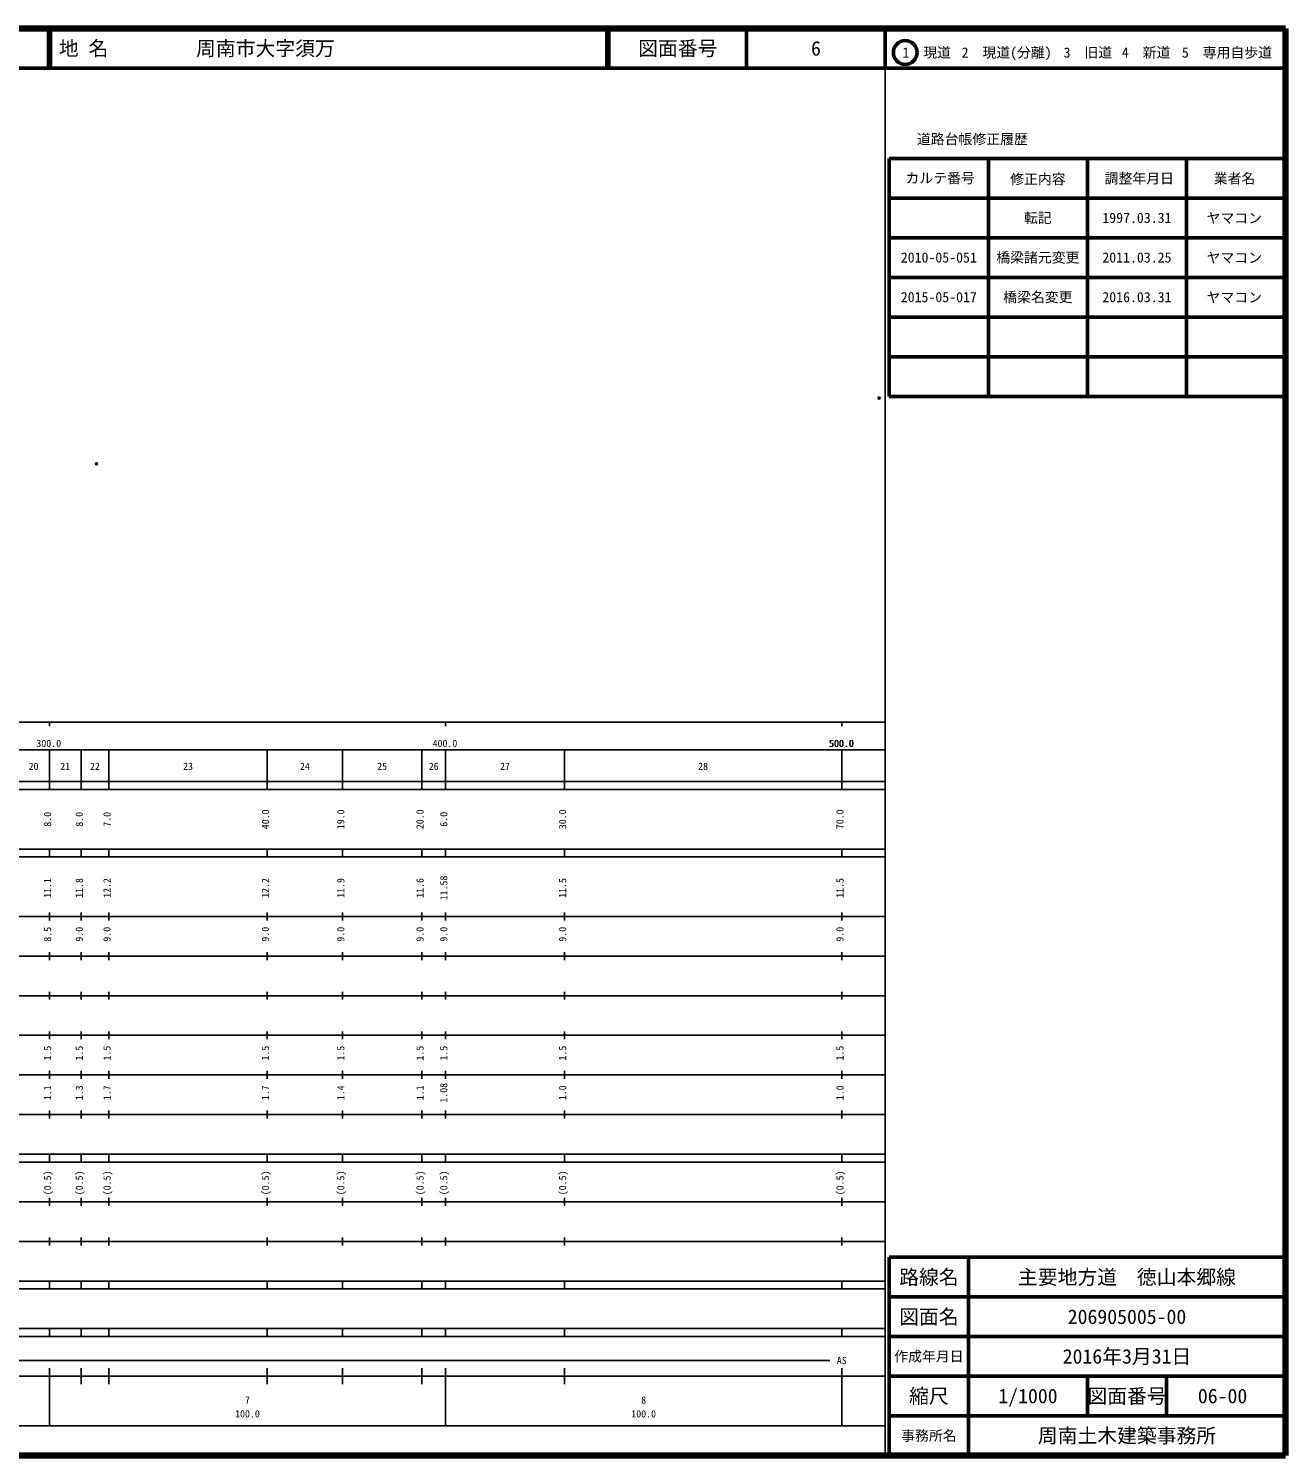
# Model space of a CAD drawing. Units: millimetres on the paper. Extents: x 40 to 680, y 20 to 380.
# Drawn here: x 362.7 to 680, y 20 to 380 of the extents above; entities that cross this region are included whole.
import ezdxf
from ezdxf.enums import TextEntityAlignment as Align

# ---------------------------------------------------------------- set-up
doc = ezdxf.new("R2010")
doc.units = ezdxf.units.MM
doc.header["$PDMODE"] = 32
doc.header["$PDSIZE"] = 0.5
doc.layers.add('M-OTRS', color=6, linetype='Continuous')
doc.layers.add('M-TTL-TXT', color=7, linetype='Continuous')
for name, color, linetype, lineweight in [('M-TTL', 2, 'Continuous', 140), ('M-TTL-BAND', 7, 'Continuous', 25), ('M-TTL-FRAM', 2, 'Continuous', 50), ('M-TTL-LINE', 7, 'Continuous', 50)]:
    doc.layers.add(name, color=color, linetype=linetype, lineweight=lineweight)
doc.styles.add('ＭＳ ゴシック', font='')
doc.styles.get('ＭＳ ゴシック').set_extended_font_data('MS Gothic')

msp = doc.modelspace()

# ---------------------------------------------------------------- linework, layer by layer
at = {"layer": 'M-OTRS'}
for p in [(577.447, 286.78), (379.866, 270.188)]:
    msp.add_point(p, dxfattribs=at)
at = {"layer": 'M-TTL'}
for p, q in [((680, 380), (40, 380)), ((680, 20), (680, 380)), ((40, 20), (680, 20))]:
    msp.add_line(p, q, dxfattribs=at)
at = {"layer": 'M-TTL-BAND'}
for p, q in [((579, 20), (579, 370)), ((40, 205), (579, 205)), ((368, 205), (368, 204)), ((468, 205), (468, 204)), ((568, 205), (568, 204)), ((68, 198), (579, 198)), ((368, 188), (368, 198)), ((376, 188), (376, 198)), ((383, 188), (383, 198)), ((423, 188), (423, 198)), ((442, 188), (442, 198)), ((462, 188), (462, 198)), ((468, 188), (468, 198)), ((498, 188), (498, 198)), ((568, 188), (568, 198)), ((40, 190), (579, 190)), ((40, 188), (579, 188)), ((40, 173), (579, 173)), ((368, 171), (368, 173)), ((376, 171), (376, 173)), ((383, 171), (383, 173)), ((423, 171), (423, 173)), ((442, 171), (442, 173)), ((462, 171), (462, 173)), ((468, 171), (468, 173)), ((498, 171), (498, 173)), ((568, 171), (568, 173)), ((40, 171), (579, 171)), ((40, 156), (579, 156)), ((368, 155), (368, 157)), ((376, 155), (376, 157)), ((383, 155), (383, 157)), ((423, 155), (423, 157)), ((442, 155), (442, 157)), ((462, 155), (462, 157)), ((468, 155), (468, 157)), ((498, 155), (498, 157)), ((568, 155), (568, 157)), ((46, 146), (579, 146)), ((368, 145), (368, 147)), ((376, 145), (376, 147)), ((383, 145), (383, 147)), ((423, 145), (423, 147)), ((442, 145), (442, 147)), ((462, 145), (462, 147)), ((468, 145), (468, 147)), ((498, 145), (498, 147)), ((568, 145), (568, 147)), ((368, 135), (368, 137)), ((376, 135), (376, 137)), ((383, 135), (383, 137)), ((423, 135), (423, 137)), ((442, 135), (442, 137)), ((462, 135), (462, 137)), ((468, 135), (468, 137)), ((498, 135), (498, 137)), ((568, 135), (568, 137)), ((52, 136), (579, 136)), ((46, 126), (579, 126)), ((368, 125), (368, 127)), ((376, 125), (376, 127)), ((383, 125), (383, 127)), ((423, 125), (423, 127)), ((442, 125), (442, 127)), ((462, 125), (462, 127)), ((468, 125), (468, 127)), ((498, 125), (498, 127)), ((568, 125), (568, 127)), ((52, 116), (579, 116)), ((368, 115), (368, 117)), ((376, 115), (376, 117)), ((383, 115), (383, 117)), ((423, 115), (423, 117)), ((442, 115), (442, 117)), ((462, 115), (462, 117)), ((468, 115), (468, 117)), ((498, 115), (498, 117)), ((568, 115), (568, 117)), ((46, 106), (579, 106)), ((368, 105), (368, 107)), ((376, 105), (376, 107)), ((383, 105), (383, 107)), ((423, 105), (423, 107)), ((442, 105), (442, 107)), ((462, 105), (462, 107)), ((468, 105), (468, 107)), ((498, 105), (498, 107)), ((568, 105), (568, 107)), ((40, 96), (579, 96)), ((40, 94), (579, 94)), ((368, 94), (368, 96)), ((376, 94), (376, 96)), ((383, 94), (383, 96)), ((423, 94), (423, 96)), ((442, 94), (442, 96)), ((462, 94), (462, 96)), ((468, 94), (468, 96)), ((498, 94), (498, 96)), ((568, 94), (568, 96)), ((49, 84), (579, 84)), ((368, 83), (368, 85)), ((376, 83), (376, 85)), ((383, 83), (383, 85)), ((423, 83), (423, 85)), ((442, 83), (442, 85)), ((462, 83), (462, 85)), ((468, 83), (468, 85)), ((498, 83), (498, 85)), ((568, 83), (568, 85)), ((40, 74), (579, 74)), ((368, 73), (368, 75)), ((376, 73), (376, 75)), ((383, 73), (383, 75)), ((423, 73), (423, 75)), ((442, 73), (442, 75)), ((462, 73), (462, 75)), ((468, 73), (468, 75)), ((498, 73), (498, 75)), ((568, 73), (568, 75)), ((40, 64), (579, 64)), ((40, 62), (579, 62)), ((368, 62), (368, 64)), ((376, 62), (376, 64)), ((383, 62), (383, 64)), ((423, 62), (423, 64)), ((442, 62), (442, 64)), ((462, 62), (462, 64)), ((468, 62), (468, 64)), ((498, 62), (498, 64)), ((568, 62), (568, 64)), ((40, 52), (579, 52)), ((368, 50), (368, 52)), ((376, 50), (376, 52)), ((383, 50), (383, 52)), ((423, 50), (423, 52)), ((442, 50), (442, 52)), ((462, 50), (462, 52)), ((468, 50), (468, 52)), ((498, 50), (498, 52)), ((568, 50), (568, 52)), ((40, 50), (579, 50)), ((101.5, 44), (565, 44)), ((40, 40), (579, 40)), ((368, 27.5), (368, 42)), ((376, 38), (376, 42)), ((383, 38), (383, 42)), ((423, 38), (423, 42)), ((442, 38), (442, 42)), ((462, 38), (462, 42)), ((468, 27.5), (468, 42)), ((498, 38), (498, 42)), ((568, 27.5), (568, 42)), ((68, 27.5), (579, 27.5))]:
    msp.add_line(p, q, dxfattribs=at)
at = {"layer": 'M-TTL-FRAM'}
for p, q in [((580, 347.197), (580, 287.197)), ((580, 347.197), (680, 347.197)), ((580, 287.197), (680, 287.197)), ((680, 70), (580, 70)), ((580, 70), (580, 20))]:
    msp.add_line(p, q, dxfattribs=at)
at = {"layer": 'M-TTL-LINE'}
for p, q in [((367.75, 380), (367.75, 370)), ((368.25, 380), (368.25, 370)), ((508.747, 380), (508.747, 370)), ((509.247, 380), (509.247, 370)), ((543.997, 380), (543.997, 370)), ((579, 380), (579, 370)), ((40, 370), (680, 370)), ((605, 347.197), (605, 287.197)), ((630, 347.197), (630, 287.197)), ((655, 347.197), (655, 287.197)), ((580, 337.197), (680, 337.197)), ((580, 327.197), (680, 327.197)), ((580, 317.197), (680, 317.197)), ((580, 307.197), (680, 307.197)), ((580, 297.197), (680, 297.197)), ((600, 70), (600, 20)), ((680, 60), (580, 60)), ((680, 50), (580, 50)), ((680, 40), (580, 40)), ((630, 40), (630, 30)), ((650, 40), (650, 30)), ((680, 30), (580, 30))]:
    msp.add_line(p, q, dxfattribs=at)
msp.add_circle((584.031, 373.958), 3, dxfattribs=at)

# ---------------------------------------------------------------- texts
at = {"layer": 'M-TTL-BAND', "style": 'ＭＳ ゴシック'}
for s, p in [('300.0', (367.844, 198.195)), ('400.0', (467.844, 198.195)), ('500.0', (567.844, 198.195)), ('500.0', (568, 198.195)), ('20', (364, 192.405)), ('21', (372, 192.405)), ('22', (379.5, 192.405)), ('23', (403, 192.405)), ('24', (432.5, 192.405)), ('25', (452, 192.405)), ('26', (465, 192.405)), ('27', (483, 192.405)), ('28', (533, 192.405)), ('AS', (568, 42.5)), ('7', (418, 32.523)), ('8', (518, 32.523)), ('100.0', (418, 29.033)), ('100.0', (518, 29.033))]:
    msp.add_text(s, height=1.833, dxfattribs=at).set_placement(p, align=Align.BOTTOM_CENTER)
for s, p in [('8.0', (369, 180.5)), ('8.0', (377, 180.5)), ('7.0', (384, 180.5)), ('40.0', (424, 180.5)), ('19.0', (443, 180.5)), ('20.0', (463, 180.5)), ('6.0', (469, 180.5)), ('30.0', (499, 180.5)), ('70.0', (569, 180.5)), ('11.58', (469, 163.174)), ('11.1', (369, 163.174)), ('11.8', (377, 163.174)), ('12.2', (384, 163.174)), ('12.2', (424, 163.174)), ('11.9', (443, 163.174)), ('11.6', (463, 163.174)), ('11.5', (499, 163.174)), ('11.5', (569, 163.174)), ('8.5', (369, 151.5)), ('9.0', (377, 151.5)), ('9.0', (384, 151.5)), ('9.0', (424, 151.5)), ('9.0', (443, 151.5)), ('9.0', (463, 151.5)), ('9.0', (469, 151.5)), ('9.0', (499, 151.5)), ('9.0', (569, 151.5)), ('1.5', (369, 121.5)), ('1.5', (377, 121.5)), ('1.5', (384, 121.5)), ('1.5', (424, 121.5)), ('1.5', (443, 121.5)), ('1.5', (463, 121.5)), ('1.5', (469, 121.5)), ('1.5', (499, 121.5)), ('1.5', (569, 121.5)), ('1.1', (369, 111.5)), ('1.3', (377, 111.5)), ('1.7', (384, 111.5)), ('1.7', (424, 111.5)), ('1.4', (443, 111.5)), ('1.1', (463, 111.5)), ('1.08', (469, 111.5)), ('1.0', (499, 111.5)), ('1.0', (569, 111.5)), ('(0.5)', (369, 88.764)), ('(0.5)', (377, 88.764)), ('(0.5)', (384, 88.764)), ('(0.5)', (424, 88.764)), ('(0.5)', (443, 88.764)), ('(0.5)', (463, 88.764)), ('(0.5)', (469, 88.764)), ('(0.5)', (499, 88.764)), ('(0.5)', (569, 88.764))]:
    msp.add_text(s, height=1.833, rotation=90, dxfattribs=at).set_placement(p, align=Align.BOTTOM_CENTER)
at = {"layer": 'M-TTL-TXT', "style": 'ＭＳ ゴシック'}
for s, p in [('地 名', (370.38, 375)), ('周南市大字須万', (405.024, 375))]:
    msp.add_text(s, height=3.666, dxfattribs=at).set_placement(p, align=Align.MIDDLE_LEFT)
for s, height, p in [('図面番号', 3.666, (526.622, 375)), ('6', 3.666, (561.497, 375)), ('1\u3000現道', 2.566, (589.448, 373.958)), ('2\u3000現道(分離)', 2.566, (609.619, 373.958)), ('3\u3000旧道', 2.566, (630.121, 373.958)), ('4\u3000新道', 2.566, (644.824, 373.958)), ('5\u3000専用自歩道', 2.566, (665.228, 373.958)), ('道路台帳修正履歴', 2.566, (600.968, 352.113)), ('カルテ番号', 2.566, (592.839, 342.277)), ('修正内容', 2.566, (617.509, 342.023)), ('調整年月日', 2.566, (643.089, 342.197)), ('業者名', 2.566, (667.134, 342.197)), ('転記', 2.566, (617.5, 332.245)), ('1997.03.31', 2.566, (642.5, 332.245)), ('ヤマコン', 2.566, (667.077, 332.189)), ('2010-05-051', 2.566, (592.5, 322.245)), ('橋梁諸元変更', 2.566, (617.5, 322.245)), ('2011.03.25', 2.566, (642.5, 322.245)), ('ヤマコン', 2.566, (667.077, 322.189)), ('2015-05-017', 2.566, (592.5, 312.245)), ('橋梁名変更', 2.566, (617.5, 312.245)), ('2016.03.31', 2.566, (642.5, 312.245)), ('ヤマコン', 2.566, (667.077, 312.189)), ('路線名', 3.666, (590, 65)), ('路線名', 3.666, (590, 65)), ('主要地方道\u3000徳山本郷線', 3.666, (640, 65)), ('図面名', 3.666, (590, 55)), ('図面名', 3.666, (590, 55)), ('206905005-00', 3.666, (640, 55)), ('2016年3月31日', 3.666, (640, 45)), ('作成年月日', 2.566, (590, 45)), ('作成年月日', 2.566, (590, 45)), ('縮尺', 3.666, (590, 35)), ('縮尺', 3.666, (590, 35)), ('1/1000', 3.666, (615, 35)), ('図面番号', 3.666, (640, 35)), ('図面番号', 3.666, (640, 35)), ('06-00', 3.666, (664.125, 35)), ('事務所名', 2.566, (590, 25)), ('事務所名', 2.566, (590, 25)), ('周南土木建築事務所', 3.666, (640, 25))]:
    msp.add_text(s, height=height, dxfattribs=at).set_placement(p, align=Align.MIDDLE_CENTER)

doc.saveas('drawing.dxf')
